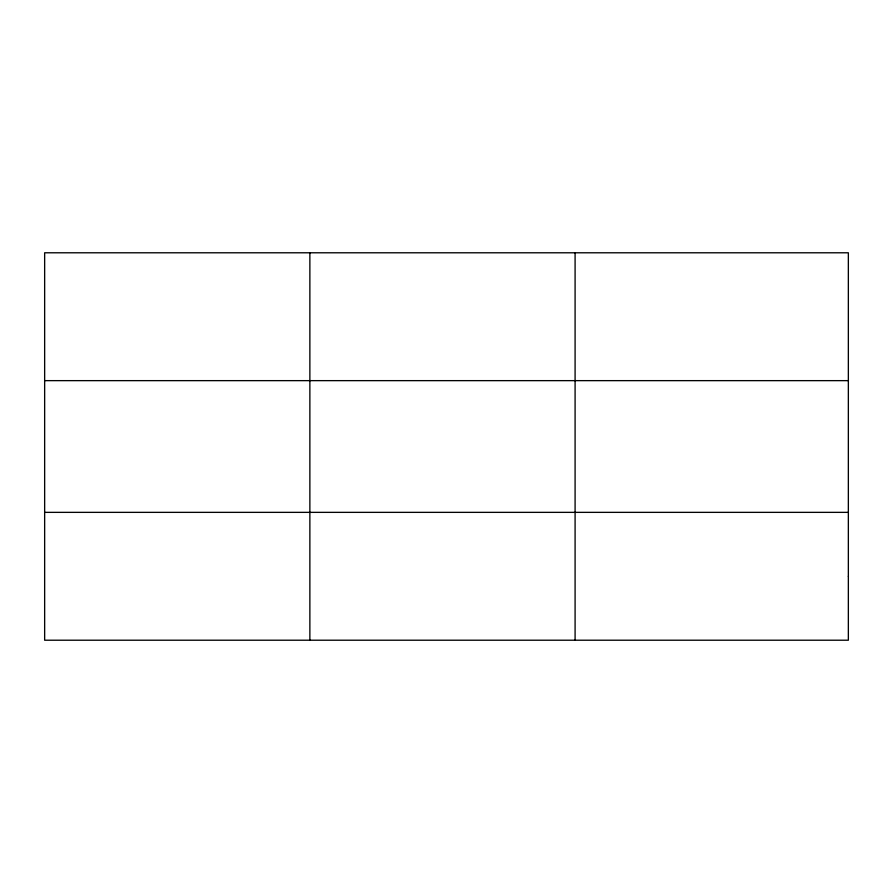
<?xml version="1.0" encoding="UTF-8"?>
<svg xmlns="http://www.w3.org/2000/svg" width="893" height="893" viewBox="0 0 893 893"><rect width="100%" height="100%" fill="white"/><g stroke="black" fill="none" stroke-linecap="round" stroke-linejoin="round"><path stroke-width="1.34" d="M309.871 640.214L309.871 252.786M575.092 640.214L575.092 252.786M44.65 380.641L848.35 380.641M44.65 512.359L848.35 512.359M848.35 576.286L848.35 640.214L44.65 640.214L44.65 252.786L848.35 252.786L848.35 576.286"/></g></svg>
